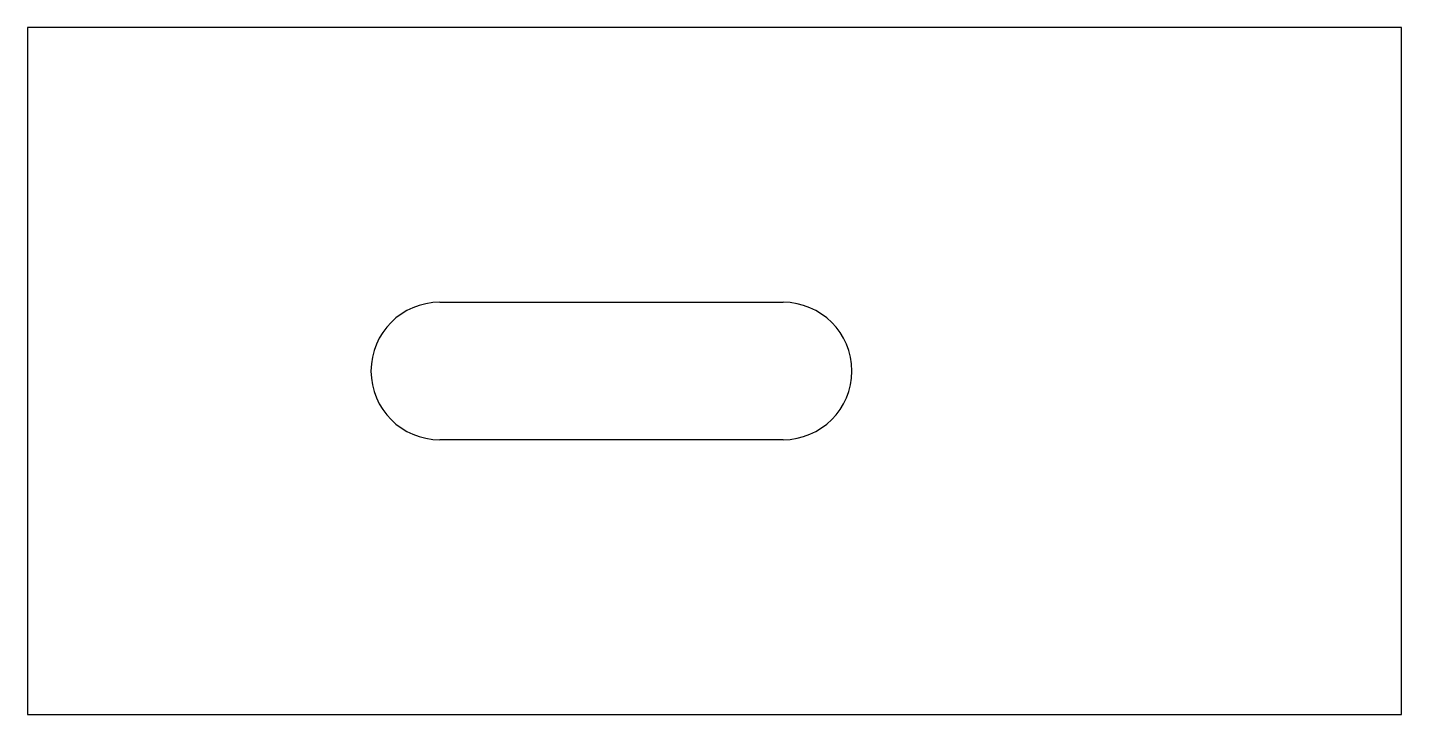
# Model space of a CAD drawing. Header units: millimetres. Extents: x 0 to 200, y 0 to 100.
import ezdxf

# ---------------------------------------------------------------- set-up
doc = ezdxf.new("R2010")
doc.units = ezdxf.units.MM

msp = doc.modelspace()

# ---------------------------------------------------------------- linework, layer by layer
at = {"color": 7, "linetype": 'Continuous', "lineweight": 25}
for p, q in [((0, 100), (0, 0)), ((200, 100), (0, 100)), ((200, 0), (200, 100)), ((60, 60), (110, 60)), ((110, 40), (60, 40)), ((0, 0), (200, 0))]:
    msp.add_line(p, q, dxfattribs=at)
for centre, start, end in [((60, 50), 90, 270), ((110, 50), 270, 90)]:
    msp.add_arc(centre, 10, start, end, dxfattribs=at)

doc.saveas('drawing.dxf')
